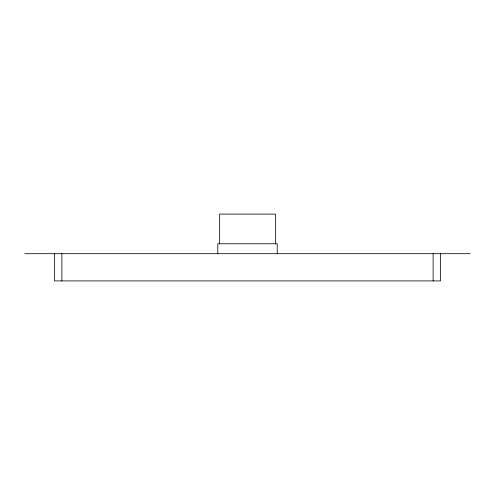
<?xml version="1.0" encoding="UTF-8"?>
<svg xmlns="http://www.w3.org/2000/svg" width="495" height="495" viewBox="0 0 495 495"><rect width="100%" height="100%" fill="white"/><g stroke="black" fill="none" stroke-linecap="round" stroke-linejoin="round"><path stroke-width="0.74" d="M24.75 253.688L470.25 253.688M440.55 253.688L440.55 280.913L54.45 280.913L54.45 253.688M433.125 253.688L433.125 280.913M277.2 253.688L277.2 243.788L217.8 243.788L217.8 253.688M275.498 243.788L275.498 214.088L219.502 214.088L219.502 243.788M61.875 253.688L61.875 280.913"/></g></svg>
